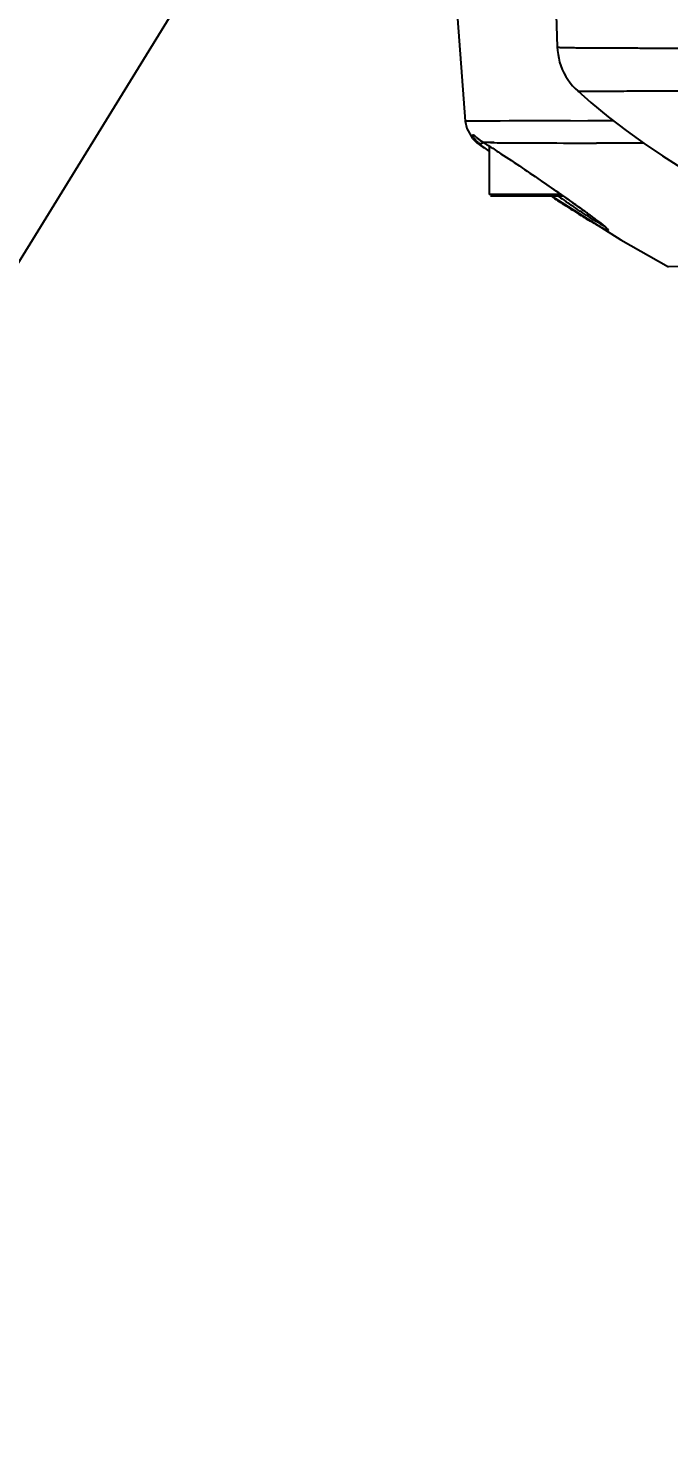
# Model space of a CAD drawing. Header units: millimetres. Extents: x 5828 to 6704, y 123 to 421.
# Drawn here: x 6426.02 to 6428.79, y 202.34 to 208.48 of the extents above; entities that cross this region are included whole.
import ezdxf
from ezdxf import colors
from ezdxf.entities.mleader import LeaderData, LeaderLine
from ezdxf.math import Vec2, Vec3

# ---------------------------------------------------------------- set-up
doc = ezdxf.new("R2010")
doc.units = ezdxf.units.MM
doc.layers.add('外形图', color=7, linetype='Continuous')
doc.layers.add('多重引线', color=7, linetype='Continuous')
doc.styles.add('微软雅黑', font='msyh.ttc', dxfattribs={"height": 1.5})

msp = doc.modelspace()

# ---------------------------------------------------------------- linework, layer by layer
at = {"layer": '外形图', "color": 7, "linetype": 'Continuous'}
for p, q in [((6427.8326, 209.15), (6427.9129, 208.0743)), ((6428.306, 208.5822), (6428.3123, 208.3955)), ((6428.065, 208.0753), (6427.9115, 208.0747)), ((6427.9128, 208.0747), (6427.9128, 208.0747)), ((6428.4447, 208.0757), (6428.065, 208.0753)), ((6428.3688, 208.0757), (6428.1032, 208.0754)), ((6428.5413, 208.0758), (6428.4447, 208.0757)), ((6428.557, 208.0757), (6428.4447, 208.0757)), ((6427.9453, 207.9989), (6427.9642, 207.9811)), ((6427.9696, 207.9814), (6427.9631, 207.9819)), ((6427.9637, 207.9813), (6427.9636, 207.9813)), ((6427.9636, 207.9813), (6427.9636, 207.9813)), ((6427.9696, 207.9814), (6427.9637, 207.9813)), ((6427.9642, 207.981), (6427.9961, 207.9578)), ((6427.9773, 207.9748), (6427.9696, 207.9814)), ((6427.9896, 207.9833), (6427.9942, 207.9805)), ((6427.9924, 207.9818), (6427.9942, 207.9805)), ((6428.0388, 207.9815), (6427.9924, 207.9818)), ((6428.0165, 207.9666), (6428.0165, 207.7567)), ((6428.6861, 207.9797), (6428.4821, 207.9798)), ((6428.58, 207.9797), (6428.4965, 207.9799)), ((6428.2385, 207.8189), (6428.2676, 207.7989)), ((6428.2386, 207.819), (6428.2471, 207.8131)), ((6428.2471, 207.8131), (6428.2563, 207.8068)), ((6428.2676, 207.7989), (6428.2993, 207.7769)), ((6428.2993, 207.7769), (6428.3301, 207.7555)), ((6428.3283, 207.7567), (6428.0165, 207.7567)), ((6428.3379, 207.75), (6428.0232, 207.75)), ((6428.339, 207.7494), (6428.3496, 207.7419)), ((6428.3496, 207.7419), (6428.356, 207.7374)), ((6428.356, 207.7374), (6428.3656, 207.7306)), ((6428.3656, 207.7306), (6428.379, 207.7212)), ((6428.3875, 207.7151), (6428.4136, 207.6964)), ((6428.5239, 207.6125), (6428.5246, 207.6118)), ((6428.8946, 207.4442), (6428.7927, 207.4437))]:
    msp.add_line(p, q, dxfattribs=at)
for points in [[(6428.3123, 208.3955), (6428.3132, 208.3803), (6428.3153, 208.3636), (6428.3184, 208.347), (6428.3225, 208.3307), (6428.3277, 208.3146), (6428.3339, 208.2989), (6428.341, 208.2837), (6428.3491, 208.2689), (6428.3581, 208.2547), (6428.368, 208.241), (6428.3787, 208.2281), (6428.3902, 208.2159), (6428.4013, 208.2054)], [(6428.4013, 208.2054), (6428.4578, 208.1562), (6428.5333, 208.094), (6428.6105, 208.0344), (6428.689, 207.9776), (6428.7684, 207.9239), (6428.8482, 207.8733), (6428.9275, 207.8264), (6429.0053, 207.7835), (6429.0806, 207.7448), (6429.1521, 207.7105), (6429.2164, 207.6816)], [(6428.065, 208.0753), (6427.9155, 208.0749), (6427.9128, 208.0747)], [(6427.9129, 208.0743), (6427.9197, 208.043), (6427.9453, 207.9989)], [(6427.9577, 208.0077), (6427.9572, 208.008), (6427.9654, 208.0012)], [(6427.9654, 208.0012), (6427.9759, 207.9929), (6427.9896, 207.9833)], [(6428.2884, 207.75), (6428.5873, 207.5599), (6428.7947, 207.4436)], [(6428.3301, 207.7555), (6428.3596, 207.7348), (6428.3875, 207.7151)], [(6428.4136, 207.6964), (6428.4377, 207.679), (6428.4593, 207.6632), (6428.4784, 207.6491), (6428.4945, 207.6367), (6428.5076, 207.6264), (6428.5175, 207.6182), (6428.5239, 207.6125)]]:
    msp.add_lwpolyline(points, dxfattribs=at)
for centre, radius, start, end in [((6428.014, 208.0404), 0.0732, 210.98689, 215.60118), ((6428.1151, 208.175), 0.229, 230.59023, 232.09585), ((6428.1017, 208.1575), 0.2069, 232.03263, 238.10502), ((6428.4767, 208.5612), 0.7702, 229.59211, 229.96843), ((6428.6392, 208.7552), 1.0233, 229.98764, 230.76665), ((6429.0128, 209.2137), 1.6148, 230.78654, 231.83647), ((6427.3315, 206.8824), 1.2827, 58.17799, 58.98695), ((6428.5058, 275.802), 67.8222, 269.591603, 269.980005), ((6420.9976, 197.2667), 12.7977, 54.99487, 55.44588), ((6431.1094, 211.9668), 5.0751, 236.20484, 236.93705), ((6430.9233, 211.4215), 4.5031, 234.65003, 235.13613), ((6430.8516, 211.5718), 4.6034, 236.94384, 237.13428), ((6430.7282, 211.1418), 4.162, 235.13911, 235.34718), ((6430.5906, 210.9428), 3.9202, 235.34687, 235.57388), ((6424.4651, 202.19), 6.7759, 54.16006, 54.71698), ((6430.3722, 210.8232), 3.7145, 237.07951, 238.36561), ((6429.8095, 209.9108), 2.6425, 238.37611, 239.01262), ((6426.0426, 204.3786), 4.0781, 53.78063, 54.12252), ((6426.5422, 205.0613), 3.2321, 53.5647, 53.77516), ((6426.8303, 205.4516), 2.747, 53.3636, 53.56439)]:
    msp.add_arc(centre, radius, start, end, dxfattribs=at)
for points, knots in [([(6428.3123, 208.3955), (6428.3123, 208.3955), (6428.3124, 208.3954), (6428.3125, 208.3954), (6428.3128, 208.3953), (6428.3133, 208.3952), (6428.3143, 208.3951), (6428.3157, 208.395), (6428.3175, 208.3949), (6428.3198, 208.3947), (6428.3225, 208.3946), (6428.3268, 208.3944), (6428.3332, 208.3941), (6428.3421, 208.3939), (6428.3526, 208.3936), (6428.3646, 208.3934), (6428.3782, 208.3932), (6428.3934, 208.3931), (6428.4101, 208.393), (6428.4355, 208.3928), (6428.4711, 208.3927), (6428.5184, 208.3925), (6428.5717, 208.3923), (6428.631, 208.3919), (6428.6962, 208.3915), (6428.7672, 208.3909), (6428.8438, 208.3903), (6428.9567, 208.3893), (6429.1106, 208.388), (6429.31, 208.3864), (6429.5278, 208.3849), (6429.7625, 208.3835), (6430.0124, 208.3822), (6430.2757, 208.3809), (6430.6479, 208.3791), (6430.9321, 208.3778), (6431.1244, 208.3772)], [0, 0, 0, 0, 0.000026, 0.000084, 0.000178, 0.000308, 0.000677, 0.001191, 0.001848, 0.00265, 0.003595, 0.004682, 0.007283, 0.010449, 0.014176, 0.018461, 0.023302, 0.028697, 0.034644, 0.041141, 0.05578, 0.072599, 0.091576, 0.112682, 0.13588, 0.161127, 0.188373, 0.217564, 0.281556, 0.352624, 0.430256, 0.513906, 0.602978, 0.69683, 0.794771, 1, 1, 1, 1]), ([(6428.4013, 208.2054), (6428.4013, 208.2054), (6428.4014, 208.2054), (6428.4017, 208.2053), (6428.4024, 208.2052), (6428.4035, 208.2051), (6428.405, 208.205), (6428.4068, 208.2049), (6428.4091, 208.2048), (6428.4117, 208.2047), (6428.4161, 208.2045), (6428.4224, 208.2044), (6428.4311, 208.2042), (6428.4414, 208.2042), (6428.4532, 208.2041), (6428.4665, 208.2041), (6428.4872, 208.2042), (6428.5168, 208.2045), (6428.5567, 208.2049), (6428.6026, 208.2053), (6428.6544, 208.2057), (6428.712, 208.206), (6428.7753, 208.2063), (6428.8442, 208.2065), (6428.9186, 208.2066), (6429.0282, 208.2067), (6429.1779, 208.2068), (6429.3717, 208.2069), (6429.5835, 208.2072), (6429.8118, 208.2075), (6430.055, 208.2078), (6430.3113, 208.2082), (6430.6739, 208.2087), (6430.9509, 208.2087), (6431.1384, 208.209)], [0, 0, 0, 0, 0.000039, 0.000113, 0.000369, 0.000768, 0.00131, 0.001996, 0.002824, 0.003794, 0.004905, 0.007547, 0.010746, 0.014498, 0.018801, 0.023652, 0.029051, 0.041484, 0.056094, 0.07287, 0.091796, 0.112845, 0.135985, 0.161171, 0.188358, 0.217491, 0.281374, 0.352349, 0.42991, 0.513518, 0.602583, 0.696467, 0.794483, 1, 1, 1, 1]), ([(6427.9474, 208.0106), (6427.9472, 208.0114), (6427.9468, 208.0127), (6427.9467, 208.0141), (6427.9468, 208.0146)], [0, 0, 0, 0, 0.600333, 1, 1, 1, 1]), ([(6427.9468, 208.0146), (6427.9469, 208.0149), (6427.9471, 208.0153), (6427.9475, 208.0155), (6427.9478, 208.0155)], [0, 0, 0, 0, 0.519986, 1, 1, 1, 1]), ([(6427.9478, 208.0155), (6427.9508, 208.0156), (6427.9578, 208.0072), (6427.9649, 208.0021), (6427.9697, 207.9981)], [0, 0, 0, 0, 0.325606, 1, 1, 1, 1]), ([(6427.9696, 207.9814), (6427.9681, 207.9828), (6427.9626, 207.9878), (6427.9577, 207.9934), (6427.9545, 207.9978)], [0, 0, 0, 0, 0.272051, 1, 1, 1, 1]), ([(6427.9696, 207.9814), (6427.9731, 207.9789), (6427.9827, 207.9767), (6427.9911, 207.9813), (6427.9943, 207.9845)], [0, 0, 0, 0, 0.481639, 1, 1, 1, 1]), ([(6428.0079, 207.9723), (6428.0242, 207.9622), (6428.102, 207.9123), (6428.1783, 207.8604), (6428.2386, 207.819)], [0, 0, 0, 0, 0.208718, 1, 1, 1, 1]), ([(6428.4677, 207.6478), (6428.4608, 207.6521), (6428.4293, 207.6721), (6428.3984, 207.6928), (6428.3744, 207.7092)], [0, 0, 0, 0, 0.218352, 1, 1, 1, 1]), ([(6428.4695, 207.6559), (6428.4739, 207.6526), (6428.4888, 207.6414), (6428.5037, 207.63), (6428.5139, 207.6216)], [0, 0, 0, 0, 0.290588, 1, 1, 1, 1]), ([(6428.5088, 207.6113), (6428.5048, 207.6134), (6428.4846, 207.6243), (6428.4648, 207.6359), (6428.449, 207.6454)], [0, 0, 0, 0, 0.199676, 1, 1, 1, 1]), ([(6428.5142, 207.6212), (6428.5113, 207.6225), (6428.4955, 207.6307), (6428.4802, 207.64), (6428.4677, 207.6478)], [0, 0, 0, 0, 0.173889, 1, 1, 1, 1]), ([(6428.5226, 207.6142), (6428.5245, 207.6125), (6428.5278, 207.6097), (6428.5308, 207.606), (6428.5336, 207.6034), (6428.5321, 207.601), (6428.5286, 207.6026), (6428.521, 207.6048), (6428.514, 207.6087), (6428.5088, 207.6113)], [0, 0, 0, 0, 0.176207, 0.29851, 0.366454, 0.396643, 0.464383, 0.58801, 1, 1, 1, 1])]:
    msp.add_open_spline(points, degree=3, knots=knots, dxfattribs=at)
for points in [[(6427.9513, 208.0028), (6427.9498, 208.0053), (6427.9484, 208.0079), (6427.9474, 208.0106)], [(6428.5139, 207.6216), (6428.5169, 207.6192), (6428.5198, 207.6167), (6428.5226, 207.6142)]]:
    msp.add_open_spline(points, degree=3, dxfattribs=at)

# ---------------------------------------------------------------- leaders
at = {"layer": '多重引线'}
ml = msp.add_multileader_mtext('Standard', dxfattribs=at)
ml.set_content('2×M4 depth7', style='微软雅黑')
ml.set_leader_properties()
ml.build(insert=Vec2(0, 0))
ml.multileader.update_dxf_attribs({"text_left_attachment_type": 5, "text_right_attachment_type": 5, "dogleg_length": 1, "arrow_head_size": 1.25})
ctx = ml.context
ctx.base_point, ctx.char_height, ctx.arrow_head_size, ctx.plane_origin = Vec3(6406.4064, 204.7307), 1.5, 1.25, Vec3(6429.7498, 213.5834)
ctx.left_attachment, ctx.right_attachment, ctx.text_align_type = 5, 5, 2
notes = []
notes.append((ctx, [(0, (1, 1, 0), (6424.2934, 204.7307), (-1, 0), 1, [(0, [(6429.7498, 213.5834)], 0, [])])]))
ctx.mtext.insert, ctx.mtext.alignment, ctx.mtext.flow_direction = Vec3(6421.2934, 206.8088), 3, 5
for ctx, leaders in notes:
    for number, flags, end, landing, length, lines in leaders:
        leader = LeaderData()
        leader.index, (leader.has_last_leader_line, leader.has_dogleg_vector, leader.attachment_direction) = number, flags
        leader.last_leader_point, leader.dogleg_vector, leader.dogleg_length = Vec3(end), Vec3(landing), length
        for number, points, colour, breaks in lines:
            line = LeaderLine()
            line.index, line.vertices, line.color, line.breaks = number, Vec3.list(points), colors.encode_raw_color(colour), breaks
            leader.lines.append(line)
        ctx.leaders.append(leader)

doc.saveas('drawing.dxf')
